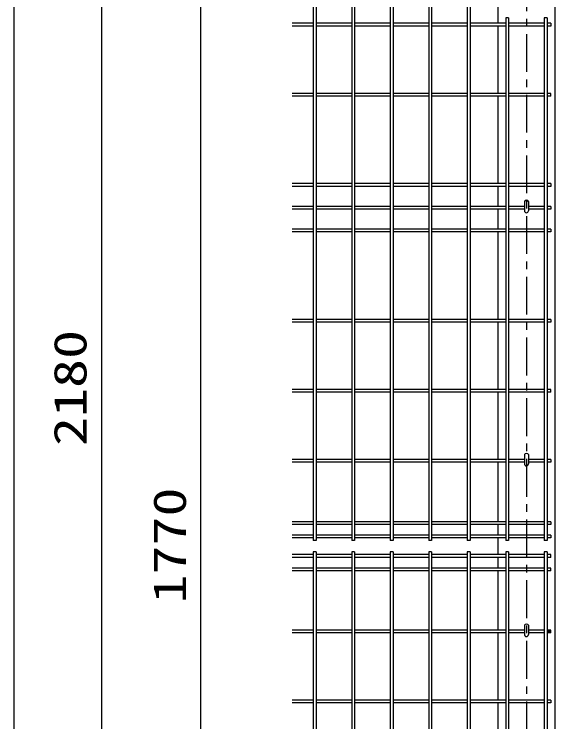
# Model space of a CAD drawing. Units: millimetres, scale not verified. Extents: x -6301 to 6299, y -4454 to 4456.
# Drawn here: x -96 to 617, y -176 to 757 of the extents above; entities that cross this region are included whole.
import ezdxf
from ezdxf.enums import TextEntityAlignment as Align

# ---------------------------------------------------------------- set-up
doc = ezdxf.new("R2010")
doc.units = ezdxf.units.MM
doc.header["$LTSCALE"] = 20
doc.linetypes.add('USER2', pattern=[4, 2.5, -0.5, 0.5, -0.5])
doc.layers.add('0-3_0', color=7, linetype='Continuous', lineweight=25)
doc.layers.add('0-E_LAYER05', color=3, linetype='Continuous', lineweight=25)
doc.styles.add('ＭＳ ゴシック', font='')
doc.styles.get('ＭＳ ゴシック').set_extended_font_data('MS Gothic')

msp = doc.modelspace()

# ---------------------------------------------------------------- linework, layer by layer
at = {"layer": '0-3_0', "linetype": 'USER2'}
msp.add_line((579.11, 1371.04), (579.11, -1159.24), dxfattribs=at)
at = {"layer": '0-3_0', "color": 2}
for p, q in [((-96.37, -821.74), (-96.37, 1313.26)), ((18.68, 1313.26), (18.68, -791.74)), ((149.87, -791.74), (149.87, 903.26))]:
    msp.add_line(p, q, dxfattribs=at)
at = {"layer": '0-3_0'}
for p, q in [((541.61, 833.96), (541.61, 745.18)), ((616.61, 769.26), (616.61, -646.74)), ((541.61, 741.58), (541.61, 652.81)), ((541.61, 649.21), (541.61, 533.81)), ((541.61, 530.21), (541.61, 503.81)), ((576.51, 510.28), (576.51, 498.01)), ((581.71, 510.28), (581.71, 498.01)), ((541.61, 500.21), (541.61, 473.81)), ((541.61, 470.21), (541.61, 354.81)), ((541.61, 351.21), (541.61, 262.43)), ((541.61, 258.83), (541.61, 170.06)), ((576.51, 176.53), (576.51, 164.26)), ((581.71, 176.53), (581.71, 164.26)), ((541.61, 166.46), (541.61, 88.08)), ((541.61, 84.48), (541.61, 70.46)), ((541.61, 66.86), (541.61, 44.66)), ((541.61, 41.06), (541.61, 27.03)), ((541.61, 23.43), (541.61, -54.94)), ((576.51, -48.47), (576.51, -60.74)), ((581.71, -48.47), (581.71, -60.74)), ((541.61, -58.54), (541.61, -147.32)), ((541.61, -150.92), (541.61, -239.69))]:
    msp.add_line(p, q, dxfattribs=at)
for centre in [(579.11, 498.01), (579.11, 164.26), (579.11, -60.74)]:
    msp.add_arc(centre, 2.6, 180, 0, dxfattribs=at)
for centre in [(579.11, 510.28), (579.11, 176.53), (579.11, -48.47)]:
    msp.add_ellipse(centre, major_axis=(-2.6, 0), ratio=0.601815, start_param=3.141593, end_param=6.283185, dxfattribs=at)
at = {"layer": '0-E_LAYER05', "color": 4}
for p, q in [((298.08, 940.76), (298.08, 63.26)), ((301.68, 940.76), (301.68, 63.26)), ((348.85, 940.76), (348.85, 63.26)), ((352.45, 940.76), (352.45, 63.26)), ((399.62, 940.76), (399.62, 63.26)), ((403.22, 940.76), (403.22, 63.26)), ((450.39, 940.76), (450.39, 63.26)), ((453.99, 940.76), (453.99, 63.26)), ((501.16, 940.76), (501.16, 63.26)), ((504.76, 940.76), (504.76, 63.26)), ((555.53, 752.18), (551.93, 752.18)), ((555.53, 752.18), (551.93, 752.18)), ((551.93, 752.18), (551.93, 63.26)), ((555.53, 752.18), (555.53, 63.26)), ((606.3, 752.18), (606.3, 63.26)), ((298.08, 745.18), (270.42, 745.18)), ((298.08, 741.58), (270.42, 741.58)), ((348.85, 745.18), (301.68, 745.18)), ((348.85, 741.58), (301.68, 741.58)), ((399.62, 745.18), (352.45, 745.18)), ((399.62, 741.58), (352.45, 741.58)), ((450.39, 745.18), (403.22, 745.18)), ((450.39, 741.58), (403.22, 741.58)), ((501.16, 745.18), (453.99, 745.18)), ((501.16, 741.58), (453.99, 741.58)), ((551.93, 745.18), (504.76, 745.18)), ((551.93, 741.58), (504.76, 741.58)), ((602.7, 745.18), (555.53, 745.18)), ((602.7, 741.58), (555.53, 741.58)), ((611.5, 745.18), (606.3, 745.18)), ((611.5, 741.58), (606.3, 741.58)), ((611.5, 745.18), (611.5, 741.58)), ((298.08, 652.81), (270.42, 652.81)), ((298.08, 649.21), (270.42, 649.21)), ((348.85, 652.81), (301.68, 652.81)), ((348.85, 649.21), (301.68, 649.21)), ((399.62, 652.81), (352.45, 652.81)), ((399.62, 649.21), (352.45, 649.21)), ((450.39, 652.81), (403.22, 652.81)), ((450.39, 649.21), (403.22, 649.21)), ((501.16, 652.81), (453.99, 652.81)), ((501.16, 649.21), (453.99, 649.21)), ((551.93, 652.81), (504.76, 652.81)), ((551.93, 649.21), (504.76, 649.21)), ((602.7, 652.81), (555.53, 652.81)), ((602.7, 649.21), (555.53, 649.21)), ((611.5, 652.81), (606.3, 652.81)), ((611.5, 649.21), (606.3, 649.21)), ((611.5, 649.21), (611.5, 652.81)), ((298.08, 533.81), (270.42, 533.81)), ((348.85, 533.81), (301.68, 533.81)), ((399.62, 533.81), (352.45, 533.81)), ((450.39, 533.81), (403.22, 533.81)), ((501.16, 533.81), (453.99, 533.81)), ((551.93, 533.81), (504.76, 533.81)), ((602.7, 533.81), (555.53, 533.81)), ((611.5, 533.81), (606.3, 533.81)), ((298.08, 530.21), (270.42, 530.21)), ((348.85, 530.21), (301.68, 530.21)), ((399.62, 530.21), (352.45, 530.21)), ((450.39, 530.21), (403.22, 530.21)), ((501.16, 530.21), (453.99, 530.21)), ((551.93, 530.21), (504.76, 530.21)), ((602.7, 530.21), (555.53, 530.21)), ((298.08, 503.81), (270.42, 503.81)), ((298.08, 500.21), (270.42, 500.21)), ((348.85, 503.81), (301.68, 503.81)), ((348.85, 500.21), (301.68, 500.21)), ((399.62, 503.81), (352.45, 503.81)), ((399.62, 500.21), (352.45, 500.21)), ((450.39, 503.81), (403.22, 503.81)), ((450.39, 500.21), (403.22, 500.21)), ((501.16, 503.81), (453.99, 503.81)), ((501.16, 500.21), (453.99, 500.21)), ((551.93, 503.81), (504.76, 503.81)), ((551.93, 500.21), (504.76, 500.21)), ((576.51, 503.81), (555.53, 503.81)), ((576.51, 500.21), (555.53, 500.21)), ((602.7, 503.81), (581.71, 503.81)), ((602.7, 500.21), (581.71, 500.21)), ((611.5, 503.81), (606.3, 503.81)), ((611.5, 500.21), (606.3, 500.21)), ((611.5, 503.81), (611.5, 500.21)), ((298.08, 473.81), (270.42, 473.81)), ((298.08, 470.21), (270.42, 470.21)), ((348.85, 473.81), (301.68, 473.81)), ((348.85, 470.21), (301.68, 470.21)), ((399.62, 473.81), (352.45, 473.81)), ((399.62, 470.21), (352.45, 470.21)), ((450.39, 473.81), (403.22, 473.81)), ((450.39, 470.21), (403.22, 470.21)), ((501.16, 473.81), (453.99, 473.81)), ((501.16, 470.21), (453.99, 470.21)), ((551.93, 473.81), (504.76, 473.81)), ((551.93, 470.21), (504.76, 470.21)), ((602.7, 473.81), (555.53, 473.81)), ((602.7, 470.21), (555.53, 470.21)), ((611.5, 473.81), (606.3, 473.81)), ((611.5, 470.21), (606.3, 470.21)), ((611.5, 473.81), (611.5, 470.21)), ((298.08, 354.81), (270.42, 354.81)), ((348.85, 354.81), (301.68, 354.81)), ((399.62, 354.81), (352.45, 354.81)), ((450.39, 354.81), (403.22, 354.81)), ((501.16, 354.81), (453.99, 354.81)), ((551.93, 354.81), (504.76, 354.81)), ((602.7, 354.81), (555.53, 354.81)), ((611.5, 354.81), (606.3, 354.81)), ((611.5, 354.81), (611.5, 351.21)), ((298.08, 351.21), (270.42, 351.21)), ((348.85, 351.21), (301.68, 351.21)), ((399.62, 351.21), (352.45, 351.21)), ((450.39, 351.21), (403.22, 351.21)), ((501.16, 351.21), (453.99, 351.21)), ((551.93, 351.21), (504.76, 351.21)), ((602.7, 351.21), (555.53, 351.21)), ((611.5, 351.21), (606.3, 351.21)), ((298.08, 262.43), (270.42, 262.43)), ((348.85, 262.43), (301.68, 262.43)), ((399.62, 262.43), (352.45, 262.43)), ((450.39, 262.43), (403.22, 262.43)), ((501.16, 262.43), (453.99, 262.43)), ((551.93, 262.43), (504.76, 262.43)), ((602.7, 262.43), (555.53, 262.43)), ((611.5, 262.43), (606.3, 262.43)), ((611.5, 258.83), (611.5, 262.43)), ((298.08, 258.83), (270.42, 258.83)), ((348.85, 258.83), (301.68, 258.83)), ((399.62, 258.83), (352.45, 258.83)), ((450.39, 258.83), (403.22, 258.83)), ((501.16, 258.83), (453.99, 258.83)), ((551.93, 258.83), (504.76, 258.83)), ((602.7, 258.83), (555.53, 258.83)), ((611.5, 258.83), (606.3, 258.83)), ((298.08, 170.06), (270.42, 170.06)), ((348.85, 170.06), (301.68, 170.06)), ((399.62, 170.06), (352.45, 170.06)), ((450.39, 170.06), (403.22, 170.06)), ((501.16, 170.06), (453.99, 170.06)), ((551.93, 170.06), (504.76, 170.06)), ((576.51, 170.06), (555.53, 170.06)), ((602.7, 170.06), (581.71, 170.06)), ((611.5, 170.06), (606.3, 170.06)), ((611.5, 170.06), (611.5, 166.46)), ((298.08, 166.46), (270.42, 166.46)), ((348.85, 166.46), (301.68, 166.46)), ((399.62, 166.46), (352.45, 166.46)), ((450.39, 166.46), (403.22, 166.46)), ((501.16, 166.46), (453.99, 166.46)), ((551.93, 166.46), (504.76, 166.46)), ((576.51, 166.46), (555.53, 166.46)), ((602.7, 166.46), (581.71, 166.46)), ((611.5, 166.46), (606.3, 166.46)), ((298.08, 88.08), (270.42, 88.08)), ((298.08, 84.48), (270.42, 84.48)), ((348.85, 88.08), (301.68, 88.08)), ((348.85, 84.48), (301.68, 84.48)), ((399.62, 88.08), (352.45, 88.08)), ((399.62, 84.48), (352.45, 84.48)), ((450.39, 88.08), (403.22, 88.08)), ((450.39, 84.48), (403.22, 84.48)), ((501.16, 88.08), (453.99, 88.08)), ((501.16, 84.48), (453.99, 84.48)), ((551.93, 88.08), (504.76, 88.08)), ((551.93, 84.48), (504.76, 84.48)), ((602.7, 88.08), (555.53, 88.08)), ((602.7, 84.48), (555.53, 84.48)), ((611.5, 88.08), (606.3, 88.08)), ((611.5, 84.48), (606.3, 84.48)), ((611.5, 88.08), (611.5, 84.48)), ((298.08, 70.46), (270.42, 70.46)), ((298.08, 66.86), (270.42, 66.86)), ((348.85, 70.46), (301.68, 70.46)), ((348.85, 66.86), (301.68, 66.86)), ((399.62, 70.46), (352.45, 70.46)), ((399.62, 66.86), (352.45, 66.86)), ((450.39, 70.46), (403.22, 70.46)), ((450.39, 66.86), (403.22, 66.86)), ((501.16, 70.46), (453.99, 70.46)), ((501.16, 66.86), (453.99, 66.86)), ((551.93, 70.46), (504.76, 70.46)), ((551.93, 66.86), (504.76, 66.86)), ((602.7, 70.46), (555.53, 70.46)), ((602.7, 66.86), (555.53, 66.86)), ((611.5, 70.46), (606.3, 70.46)), ((611.5, 66.86), (606.3, 66.86)), ((611.5, 70.46), (611.5, 66.86)), ((301.68, 63.26), (298.08, 63.26)), ((352.45, 63.26), (348.85, 63.26)), ((403.22, 63.26), (399.62, 63.26)), ((453.99, 63.26), (450.39, 63.26)), ((504.76, 63.26), (501.16, 63.26)), ((555.53, 63.26), (551.93, 63.26)), ((606.3, 63.26), (602.7, 63.26)), ((298.08, 48.26), (298.08, -829.24)), ((301.68, 48.26), (298.08, 48.26)), ((301.68, 48.26), (301.68, -829.24)), ((348.85, 48.26), (348.85, -829.24)), ((352.45, 48.26), (348.85, 48.26)), ((352.45, 48.26), (352.45, -829.24)), ((399.62, 48.26), (399.62, -829.24)), ((403.22, 48.26), (399.62, 48.26)), ((403.22, 48.26), (403.22, -829.24)), ((450.39, 48.26), (450.39, -829.24)), ((453.99, 48.26), (450.39, 48.26)), ((453.99, 48.26), (453.99, -829.24)), ((501.16, 48.26), (501.16, -829.24)), ((504.76, 48.26), (501.16, 48.26)), ((504.76, 48.26), (504.76, -829.24)), ((551.93, 48.26), (551.93, -640.67)), ((555.53, 48.26), (551.93, 48.26)), ((555.53, 48.26), (555.53, -640.67)), ((602.7, 48.26), (602.7, -640.67)), ((606.3, 48.26), (602.7, 48.26)), ((606.3, 48.26), (606.3, -640.67)), ((298.08, 44.66), (270.42, 44.66)), ((298.08, 41.06), (270.42, 41.06)), ((348.85, 44.66), (301.68, 44.66)), ((348.85, 41.06), (301.68, 41.06)), ((399.62, 44.66), (352.45, 44.66)), ((399.62, 41.06), (352.45, 41.06)), ((450.39, 44.66), (403.22, 44.66)), ((450.39, 41.06), (403.22, 41.06)), ((501.16, 44.66), (453.99, 44.66)), ((501.16, 41.06), (453.99, 41.06)), ((551.93, 44.66), (504.76, 44.66)), ((551.93, 41.06), (504.76, 41.06)), ((602.7, 44.66), (555.53, 44.66)), ((602.7, 41.06), (555.53, 41.06)), ((611.5, 44.66), (606.3, 44.66)), ((611.5, 41.06), (606.3, 41.06)), ((611.5, 41.06), (611.5, 44.66)), ((298.08, 27.03), (270.42, 27.03)), ((298.08, 23.43), (270.42, 23.43)), ((348.85, 27.03), (301.68, 27.03)), ((348.85, 23.43), (301.68, 23.43)), ((399.62, 27.03), (352.45, 27.03)), ((399.62, 23.43), (352.45, 23.43)), ((450.39, 27.03), (403.22, 27.03)), ((450.39, 23.43), (403.22, 23.43)), ((501.16, 27.03), (453.99, 27.03)), ((501.16, 23.43), (453.99, 23.43)), ((551.93, 27.03), (504.76, 27.03)), ((551.93, 23.43), (504.76, 23.43)), ((602.7, 27.03), (555.53, 27.03)), ((602.7, 23.43), (555.53, 23.43)), ((611.5, 23.43), (606.3, 23.43)), ((298.08, -54.94), (270.42, -54.94)), ((348.85, -54.94), (301.68, -54.94)), ((399.62, -54.94), (352.45, -54.94)), ((450.39, -54.94), (403.22, -54.94)), ((501.16, -54.94), (453.99, -54.94)), ((551.93, -54.94), (504.76, -54.94)), ((576.51, -54.94), (555.53, -54.94)), ((602.7, -54.94), (581.71, -54.94)), ((611.5, -54.94), (606.3, -54.94)), ((611.5, -58.54), (611.5, -54.94)), ((298.08, -58.54), (270.42, -58.54)), ((348.85, -58.54), (301.68, -58.54)), ((399.62, -58.54), (352.45, -58.54)), ((450.39, -58.54), (403.22, -58.54)), ((501.16, -58.54), (453.99, -58.54)), ((551.93, -58.54), (504.76, -58.54)), ((576.51, -58.54), (555.53, -58.54)), ((602.7, -58.54), (581.71, -58.54)), ((611.5, -56.74), (606.3, -56.74)), ((611.5, -58.54), (606.3, -58.54)), ((298.08, -147.32), (270.42, -147.32)), ((348.85, -147.32), (301.68, -147.32)), ((399.62, -147.32), (352.45, -147.32)), ((450.39, -147.32), (403.22, -147.32)), ((501.16, -147.32), (453.99, -147.32)), ((551.93, -147.32), (504.76, -147.32)), ((602.7, -147.32), (555.53, -147.32)), ((611.5, -147.32), (606.3, -147.32)), ((611.5, -147.32), (611.5, -150.92)), ((298.08, -150.92), (270.42, -150.92)), ((348.85, -150.92), (301.68, -150.92)), ((399.62, -150.92), (352.45, -150.92)), ((450.39, -150.92), (403.22, -150.92)), ((501.16, -150.92), (453.99, -150.92)), ((551.93, -150.92), (504.76, -150.92)), ((602.7, -150.92), (555.53, -150.92)), ((611.5, -150.92), (606.3, -150.92))]:
    msp.add_line(p, q, dxfattribs=at)
for points in [[(606.3, 752.18), (602.7, 752.18), (602.7, 63.26)], [(611.5, 533.81), (611.5, 530.21), (606.3, 530.21)], [(611.5, 23.43), (611.5, 27.03), (606.3, 27.03)]]:
    msp.add_lwpolyline(points, dxfattribs=at)

# ---------------------------------------------------------------- texts
at = {"layer": '0-3_0', "color": 3, "style": 'ＭＳ ゴシック', "width": 1.3}
for s, p in [('2180', (12.01, 187.9)), ('1770', (143.19, -19.83))]:
    msp.add_text(s, height=43.26, rotation=90, dxfattribs=at).set_placement(p, align=Align.BOTTOM_LEFT)

doc.saveas('drawing.dxf')
